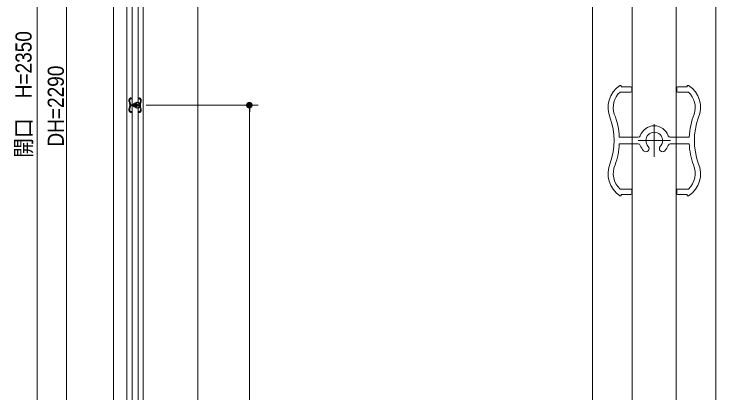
# Model space of a CAD drawing. Units: millimetres, scale not verified. Extents: x -4547 to 4547, y -2284 to 2284.
# Drawn here: x -674 to 521, y -1018 to -373 of the extents above; entities that cross this region are included whole.
import ezdxf
from ezdxf.enums import TextEntityAlignment as Align

# ---------------------------------------------------------------- set-up
doc = ezdxf.new("R2010")
doc.units = ezdxf.units.MM
doc.header["$LTSCALE"] = 20
doc.header["$PDMODE"] = 32
doc.header["$PDSIZE"] = 10
doc.linetypes.add('USER1', pattern=[10.5, 8, -0.5, 0.5, -0.5, 0.5, -0.5])
for name, color, linetype, lineweight in [('0-1_3一般', 7, 'Continuous', 15), ('0-3_0', 7, 'Continuous', 25), ('0-5_2寸法-1', 7, 'Continuous', 15)]:
    doc.layers.add(name, color=color, linetype=linetype, lineweight=lineweight)
doc.layers.add('0-4_Defpoints', color=7, linetype='Continuous')
doc.styles.add('ＭＳ Ｐゴシック', font='')
doc.styles.get('ＭＳ Ｐゴシック').set_extended_font_data('MS PGothic')

# ---------------------------------------------------------------- blocks, each defined once
blk = doc.blocks.new('グループ-6')
at = {"layer": '0-1_3一般', "linetype": 'USER1'}
for p, q in [((17299, -10346.3), (17348.4, -10346.3)), ((17352.4, -10342.3), (17352.4, -10326.3)), ((17454.4, -10492.6), (17454.4, -10640)), ((17556.4, -10326.3), (17556.4, -10342.3)), ((17560.4, -10346.3), (17609.9, -10346.3)), ((17381.6, -10551.3), (17295.9, -10551.3)), ((17295.9, -10581.3), (17381.6, -10581.3)), ((17528.1, -10566.3), (17380.7, -10566.3)), ((17613, -10551.3), (17527.3, -10551.3)), ((17527.3, -10581.3), (17613, -10581.3)), ((17348.4, -10786.3), (17299, -10786.3)), ((17352.4, -10806.3), (17352.4, -10790.3)), ((17556.4, -10790.3), (17556.4, -10806.3)), ((17609.9, -10786.3), (17560.4, -10786.3))]:
    blk.add_line(p, q, dxfattribs=at)
for points in [[(17348.4, -10322.3), (17304.4, -10322.3), (17304.4, -10316.3), (17298.4, -10316.3)], [(17610.4, -10316.3), (17604.4, -10316.3), (17604.4, -10322.3), (17560.4, -10322.3)], [(17298.4, -10816.3), (17304.4, -10816.3), (17304.4, -10810.3), (17348.4, -10810.3)], [(17560.4, -10810.3), (17604.4, -10810.3), (17604.4, -10816.3), (17610.4, -10816.3)]]:
    blk.add_lwpolyline(points, dxfattribs=at)
for centre, radius, start, end in [((17364.4, -10416.5), 120, 123.36701, 203.55646), ((16972.2, -10566.3), 300, 340.15929, 19.84071), ((17364.4, -10416.5), 96, 132.99142, 197.81794), ((16972.2, -10566.3), 324, 2.65353, 21.81556), ((17348.4, -10326.3), 4, 0, 90), ((17348.4, -10342.3), 4, 270, 0), ((17454.4, -10566.3), 67, 18.94591, 161.05409), ((17560.4, -10326.3), 4, 90, 180), ((17560.4, -10342.3), 4, 180, 270), ((17544.4, -10416.5), 96, 342.18206, 47.00858), ((17544.4, -10416.5), 120, 336.44354, 56.63299), ((17936.6, -10566.3), 324, 158.18444, 177.34647), ((17936.6, -10566.3), 300, 160.15929, 199.84071), ((17364.4, -10716.1), 120, 156.44354, 236.63299), ((17364.4, -10716.1), 96, 156.01368, 227.00858), ((16972.2, -10566.3), 324, 340.0113, 357.34647), ((17381.6, -10541.3), 10, 270, 341.05409), ((17381.6, -10591.3), 10, 18.94591, 90), ((17454.4, -10566.3), 67, 198.94591, 223.96703), ((17416.6, -10602.7), 14.5, 223.96703, 43.96703), ((17454.4, -10566.3), 38, 316.03297, 223.96703), ((17492.2, -10602.7), 14.5, 136.03297, 316.03297), ((17454.4, -10566.3), 67, 316.03297, 341.05409), ((17527.3, -10541.3), 10, 198.94591, 270), ((17527.3, -10591.3), 10, 90, 161.05409), ((17544.4, -10716.1), 96, 312.99142, 23.98632), ((17544.4, -10716.1), 120, 303.36701, 23.55646), ((17936.6, -10566.3), 324, 182.65353, 199.9887), ((17348.4, -10790.3), 4, 0, 90), ((17348.4, -10806.3), 4, 270, 0), ((17560.4, -10790.3), 4, 90, 180), ((17560.4, -10806.3), 4, 180, 270)]:
    blk.add_arc(centre, radius, start, end, dxfattribs=at)
blk = doc.blocks.new('グループ-12')
at = {"layer": '0-1_3一般'}
for p, q in [((17174.4, -33466.3), (17174.4, 12333.7)), ((17354.4, -33466.3), (17354.4, 12333.7)), ((17554.4, 12333.7), (17554.4, -33466.3)), ((17734.4, 12333.7), (17734.4, -33466.3))]:
    blk.add_line(p, q, dxfattribs=at)
blk = doc.blocks.new('グループ-17')
at = {"layer": '0-1_3一般'}
for p, q in [((16724.4, -33696.3), (16724.4, 14363.7)), ((19584.4, 14363.7), (19584.4, -33696.3))]:
    blk.add_line(p, q, dxfattribs=at)
blk = doc.blocks.new('グループ-19')
at = {"layer": '0-1_3一般'}
for name in ['グループ-17', 'グループ-12', 'グループ-6']:
    blk.add_blockref(name, (0, 0), dxfattribs=at)
blk = doc.blocks.new('_Dot')
at = {"layer": '0-3_0'}
blk.add_line((-10, 0), (-20, 0), dxfattribs=at)
for points in [[(0, 0), (-10, 0), (-9.92, 1.25)], [(0, 0), (-9.92, -1.25), (-10, 0)], [(0, 0), (-9.92, 1.25), (-9.69, 2.49)], [(0, 0), (-9.69, -2.49), (-9.92, -1.25)], [(0, 0), (-9.69, 2.49), (-9.3, 3.68)], [(0, 0), (-9.3, -3.68), (-9.69, -2.49)], [(0, 0), (-9.3, 3.68), (-8.76, 4.82)], [(0, 0), (-8.76, -4.82), (-9.3, -3.68)], [(0, 0), (-8.76, 4.82), (-8.09, 5.88)], [(0, 0), (-8.09, -5.88), (-8.76, -4.82)], [(0, 0), (-8.09, 5.88), (-7.29, 6.85)], [(0, 0), (-7.29, -6.85), (-8.09, -5.88)], [(0, 0), (-7.29, 6.85), (-6.37, 7.71)], [(0, 0), (-6.37, -7.71), (-7.29, -6.85)], [(0, 0), (-6.37, 7.71), (-5.36, 8.44)], [(0, 0), (-5.36, -8.44), (-6.37, -7.71)], [(0, 0), (-5.36, 8.44), (-4.26, 9.05)], [(0, 0), (-4.26, -9.05), (-5.36, -8.44)], [(0, 0), (-4.26, 9.05), (-3.09, 9.51)], [(0, 0), (-3.09, -9.51), (-4.26, -9.05)], [(0, 0), (-3.09, 9.51), (-1.87, 9.82)], [(0, 0), (-1.87, -9.82), (-3.09, -9.51)], [(0, 0), (-1.87, 9.82), (-0.63, 9.98)], [(0, 0), (-0.63, -9.98), (-1.87, -9.82)], [(0, 0), (-0.63, 9.98), (0.63, 9.98)], [(0, 0), (0.63, -9.98), (-0.63, -9.98)], [(0, 0), (0.63, 9.98), (1.87, 9.82)], [(0, 0), (1.87, 9.82), (3.09, 9.51)], [(0, 0), (3.09, 9.51), (4.26, 9.05)], [(0, 0), (4.26, 9.05), (5.36, 8.44)], [(0, 0), (5.36, 8.44), (6.37, 7.71)], [(0, 0), (6.37, 7.71), (7.29, 6.85)], [(0, 0), (7.29, 6.85), (8.09, 5.88)], [(0, 0), (8.09, 5.88), (8.76, 4.82)], [(0, 0), (8.76, 4.82), (9.3, 3.68)], [(0, 0), (9.3, 3.68), (9.69, 2.49)], [(0, 0), (9.69, 2.49), (9.92, 1.25)], [(0, 0), (9.92, 1.25), (10, 0)], [(0, 0), (1.87, -9.82), (0.63, -9.98)], [(0, 0), (3.09, -9.51), (1.87, -9.82)], [(0, 0), (4.26, -9.05), (3.09, -9.51)], [(0, 0), (5.36, -8.44), (4.26, -9.05)], [(0, 0), (6.37, -7.71), (5.36, -8.44)], [(0, 0), (7.29, -6.85), (6.37, -7.71)], [(0, 0), (8.09, -5.88), (7.29, -6.85)], [(0, 0), (8.76, -4.82), (8.09, -5.88)], [(0, 0), (9.3, -3.68), (8.76, -4.82)], [(0, 0), (9.69, -2.49), (9.3, -3.68)], [(0, 0), (9.92, -1.25), (9.69, -2.49)], [(0, 0), (10, 0), (9.92, -1.25)]]:
    blk.add_solid(points, dxfattribs=at)
blk = doc.blocks.new('グループ-38')
at = {"layer": '0-1_3一般', "lineweight": 5}
for p, q in [((33999.8, -9894.9), (33954.8, -9894.9)), ((33999.8, -9939.9), (33999.8, -9894.9)), ((34329.8, -9939.9), (33999.8, -9939.9)), ((34359.8, -10089.9), (34359.8, -9969.9)), ((35889.8, -9969.9), (35889.8, -10089.9)), ((36249.8, -9939.9), (35919.8, -9939.9)), ((36249.8, -9894.9), (36249.8, -9939.9)), ((36294.8, -9894.9), (36249.8, -9894.9)), ((33958.8, -10119.9), (34329.8, -10119.9)), ((35919.8, -10119.9), (36290.7, -10119.9)), ((35124.8, -11217.1), (35124.8, -12322.6)), ((34578.6, -11657.4), (33935.7, -11657.4)), ((36313.8, -11657.4), (35671, -11657.4)), ((33935.7, -11882.4), (34578.6, -11882.4)), ((35677.5, -11769.9), (34572, -11769.9)), ((35671, -11882.4), (36313.8, -11882.4)), ((34329.8, -13419.9), (33958.8, -13419.9)), ((33999.8, -13599.9), (34329.8, -13599.9)), ((33999.8, -13644.9), (33999.8, -13599.9)), ((34359.8, -13569.9), (34359.8, -13449.9)), ((35889.8, -13449.9), (35889.8, -13569.9)), ((36290.7, -13419.9), (35919.8, -13419.9)), ((35919.8, -13599.9), (36249.8, -13599.9)), ((36249.8, -13599.9), (36249.8, -13644.9)), ((33954.8, -13644.9), (33999.8, -13644.9)), ((36249.8, -13644.9), (36294.8, -13644.9))]:
    blk.add_line(p, q, dxfattribs=at)
for centre, radius, start, end in [((34449.8, -10646.5), 900, 123.36701, 203.55646), ((34329.8, -9969.9), 30, 0, 90), ((35919.8, -9969.9), 30, 90, 180), ((35799.8, -10646.5), 900, 336.44354, 56.63299), ((34449.8, -10646.5), 720, 132.99142, 197.81794), ((34329.8, -10089.9), 30, 270, 0), ((35919.8, -10089.9), 30, 180, 270), ((35799.8, -10646.5), 720, 342.18206, 47.00858), ((31508.3, -11769.9), 2430, 2.65353, 21.81556), ((38741.2, -11769.9), 2430, 158.18444, 177.34647), ((31508.3, -11769.9), 2250, 340.15929, 19.84071), ((38741.2, -11769.9), 2250, 160.15929, 199.84071), ((35124.8, -11769.9), 502.5, 18.94591, 161.05409), ((34578.6, -11582.4), 75, 270, 341.05409), ((35124.8, -11769.9), 285, 316.03297, 223.96703), ((35671, -11582.4), 75, 198.94591, 270), ((31508.3, -11769.9), 2430, 340.0113, 357.34647), ((34578.6, -11957.4), 75, 18.94591, 90), ((35124.8, -11769.9), 502.5, 198.94591, 223.96703), ((35124.8, -11769.9), 502.5, 316.03297, 341.05409), ((35671, -11957.4), 75, 90, 161.05409), ((38741.2, -11769.9), 2430, 182.65353, 199.9887), ((34841.4, -12043.2), 108.8, 223.96703, 43.96703), ((35408.2, -12043.2), 108.8, 136.03297, 316.03297), ((34449.8, -12893.2), 900, 156.44354, 236.63299), ((34449.8, -12893.2), 720, 156.01368, 227.00858), ((35799.8, -12893.2), 720, 312.99142, 23.98632), ((35799.8, -12893.2), 900, 303.36701, 23.55646), ((34329.8, -13449.9), 30, 0, 90), ((34329.8, -13569.9), 30, 270, 0), ((35919.8, -13449.9), 30, 90, 180), ((35919.8, -13569.9), 30, 180, 270)]:
    blk.add_arc(centre, radius, start, end, dxfattribs=at)
blk = doc.blocks.new('グループ-42')
at = {"layer": '0-1_3一般', "lineweight": 5}
for p, q in [((33024.8, -31971.3), (33024.8, 7044)), ((34374.8, -31971.3), (34374.8, 7044)), ((35874.8, 7044), (35874.8, -31971.3)), ((37224.8, 7044), (37224.8, -31971.3))]:
    blk.add_line(p, q, dxfattribs=at)
blk = doc.blocks.new('グループ-49')
at = {"layer": '0-1_3一般'}
for name in ['グループ-42', 'グループ-38']:
    blk.add_blockref(name, (0, 0), dxfattribs=at)

msp = doc.modelspace()

# ---------------------------------------------------------------- linework, layer by layer
at = {"layer": '0-4_Defpoints'}
msp.add_point((-464.22, -528.31), dxfattribs=at)
at = {"layer": '0-5_2寸法-1'}
for p, q in [((-634.58, 653.93), (-634.58, -1673.56)), ((-584.58, -1662.06), (-584.58, 605.43)), ((-449.22, -528.31), (-258.48, -528.31)), ((-273.48, -539.57), (-273.48, -1662.06))]:
    msp.add_line(p, q, dxfattribs=at)

# ---------------------------------------------------------------- block references
at = {"layer": '0-1_3一般', "xscale": 0.05, "yscale": 0.05}
for name in ['グループ-49', 'グループ-19']:
    msp.add_blockref(name, (-1340.62, 0), dxfattribs=at)
at = {"layer": '0-5_2寸法-1', "xscale": 0.5627563, "yscale": 0.5627563, "rotation": 90}
msp.add_blockref('_Dot', (-273.48, -528.31), dxfattribs=at)

# ---------------------------------------------------------------- texts
at = {"layer": '0-5_2寸法-1', "style": 'ＭＳ Ｐゴシック', "width": 0.9}
for s, p in [('開口\u3000H=2350', (-635.76, -617.95)), ('DH=2290', (-580.86, -598.78))]:
    msp.add_text(s, height=27.51, rotation=90, dxfattribs=at).set_placement(p, align=Align.BOTTOM_LEFT)

doc.saveas('drawing.dxf')
